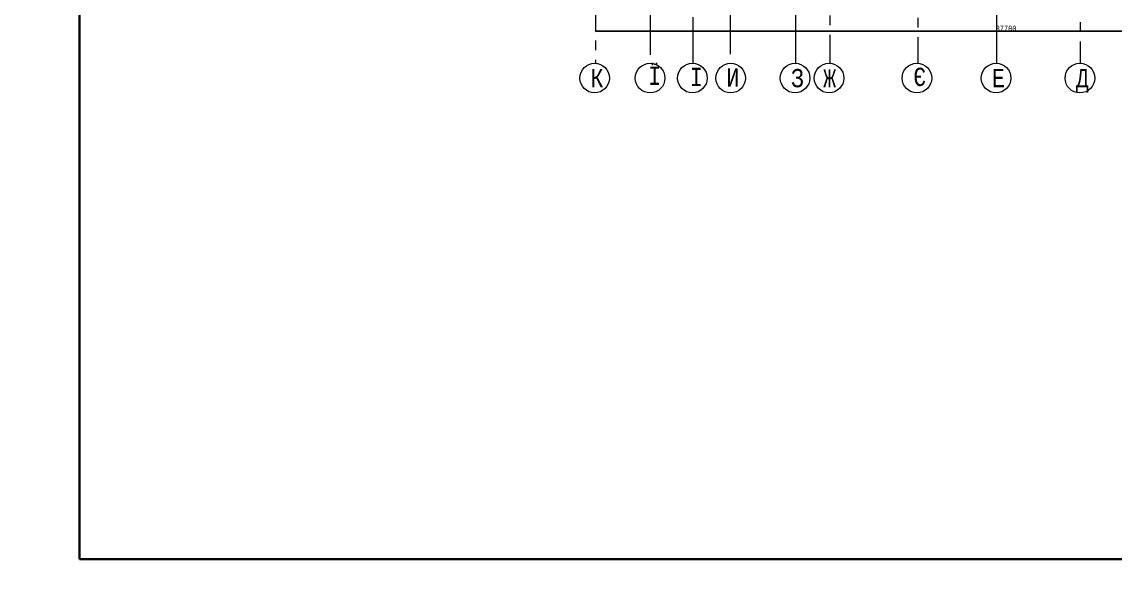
# Model space of a CAD drawing. Header units: millimetres. Extents: x -689206 to 4969298, y -1019800 to 703299.
# Drawn here: x 181437 to 231704, y -492310 to -466462 of the extents above; entities that cross this region are included whole.
import ezdxf

# ---------------------------------------------------------------- set-up
doc = ezdxf.new("R2010")
doc.units = ezdxf.units.MM
doc.linetypes.add('осеваяX2', pattern=[101.6, 63.5, -12.7, 12.7, -12.7])
doc.layers.add('внешняярамка', color=7, linetype='Continuous', lineweight=5, plot=False)
doc.layers.add('РАЗМЕРЫ', color=7, linetype='Continuous', lineweight=9)
doc.layers.add('Штамп', color=7, linetype='Continuous', lineweight=5)
doc.layers.add('сетка', color=104, linetype='Continuous')
doc.styles.add('Аннотативный', font='isocteur.ttf', dxfattribs={"width": 0.7, "height": 250})
doc.dimstyles.new('Аннотативный', dxfattribs={"dimscale": 0, "dimtxt": 250, "dimasz": 100, "dimexe": 1.25, "dimexo": 0.625, "dimtad": 1, "dimdec": 0, "dimtxsty": 'Аннотативный', "dimblk": 'ARCHTICK', "dimcen": 2.5, "dimadec": 0, "dimazin": 0, "dimtfac": 1, "dimtdec": 0, "dimtmove": 0, "dimatfit": 3, "dimfxl": 1, "dimarcsym": 0})

# ---------------------------------------------------------------- blocks, each defined once
blk = doc.blocks.new('_ArchTick')
at = {"color": 0, "linetype": 'ByBlock', "const_width": 0.15}
blk.add_lwpolyline([(-0.5, -0.5), (0.5, 0.5)], dxfattribs=at)
blk = doc.blocks.new('*D3292')
at = {"layer": 'Defpoints', "color": 0, "lineweight": 5, "ltscale": 35, "transparency": 16777216}
for p in [(207810, -466891), (207810, -466891), (245569, -466891)]:
    blk.add_point(p, dxfattribs=at)
at = {"layer": 'РАЗМЕРЫ', "color": 0, "lineweight": -2, "ltscale": 35, "transparency": 16777216}
for p, q in [((207810, -466890), (207810, -466890)), ((245569, -466891), (207810, -466891)), ((245569, -466890), (245569, -466890))]:
    blk.add_line(p, q, dxfattribs=at)
at = {"layer": 'РАЗМЕРЫ', "color": 0, "lineweight": -2, "ltscale": 35, "transparency": 16777216, "xscale": 100, "yscale": 100, "zscale": 100, "rotation": 180}
blk.add_blockref('_ArchTick', (207810, -466891), dxfattribs=at)
at = {"layer": 'РАЗМЕРЫ', "color": 0, "lineweight": -2, "ltscale": 35, "transparency": 16777216, "xscale": 100, "yscale": 100, "zscale": 100}
blk.add_blockref('_ArchTick', (245569, -466891), dxfattribs=at)
at = {"layer": 'РАЗМЕРЫ', "color": 0, "lineweight": 5, "ltscale": 35, "transparency": 16777216, "insert": (226689, -466765), "char_height": 250, "attachment_point": 5, "style": 'Аннотативный'}
blk.add_mtext('37700', dxfattribs=at)

msp = doc.modelspace()

# ---------------------------------------------------------------- linework, layer by layer
at = {"layer": 'внешняярамка', "lineweight": 5, "ltscale": 50, "const_width": 2.28}
msp.add_lwpolyline([(179523.2, -492309.2), (275344.7, -492309.2), (275344.7, -424549.6), (179523.2, -424549.6), (179523.2, -492309.2)], dxfattribs=at)
at = {"layer": 'РАЗМЕРЫ', "linetype": 'осеваяX2', "lineweight": 5, "ltscale": 35}
for p, q in [((217011.3, -441266.1), (217011.3, -468364.8)), ((218591.4, -442166.1), (218591.4, -468364.8)), ((222631.3, -442268), (222631.3, -468364.8)), ((226271.8, -468364.8), (226271.8, -442166.1)), ((230099.3, -442466.1), (230099.3, -468364.8)), ((207809.8, -446866.4), (207809.8, -468364.8)), ((210319.8, -447982), (210319.8, -468364.8)), ((214009.8, -447940.9), (214009.8, -468364.8)), ((212289.3, -448466.1), (212289.3, -468364.8))]:
    msp.add_line(p, q, dxfattribs=at)
at = {"layer": 'сетка', "lineweight": 5}
for centre in [(207774.1, -469044.6), (210323.2, -469045.5), (212266.7, -469045.1), (214027, -469045.3), (216986.9, -469045.1), (218549.8, -469044.2), (222591.2, -469044.3), (226232, -469044.3), (230084.1, -469045.3)]:
    msp.add_circle(centre, 680.7, dxfattribs=at)
at = {"layer": 'Штамп', "lineweight": 30}
msp.add_lwpolyline([(184086.1, -491168.4), (274204, -491168.4), (274204, -425690.4), (184086.1, -425690.4)], close=True, dxfattribs=at)

# ---------------------------------------------------------------- texts
at = {"layer": 'РАЗМЕРЫ', "lineweight": 5, "ltscale": 35, "char_height": 841.3, "width": 7009.377, "attachment_point": 1, "style": 'Аннотативный'}
for s, insert in [('Ї', (210231.8, -468518.6)), ('К', (207590.2, -468626.4)), ('І', (212153, -468570.8)), ('И', (213833.2, -468597)), ('З', (216803, -468626.9)), ('Ж', (218282.2, -468638)), ('Є', (222426.6, -468570.8)), ('Е', (226048.2, -468626.2)), ('Д', (229900.2, -468627.2))]:
    msp.add_mtext(s, dxfattribs=dict(at, insert=insert))

# ---------------------------------------------------------------- dimensions: what is measured, and where the dimension line sits
at = {"layer": 'РАЗМЕРЫ', "lineweight": 5, "ltscale": 35}
dim = msp.add_linear_dim(base=(207809.8, -466891.1), p1=(245568.8, -466891.1), p2=(207809.8, -466891.1), text='37700', dimstyle='Аннотативный', dxfattribs=at)
dim.commit()
dim.dimension.update_dxf_attribs({"geometry": '*D3292', "text_midpoint": (226689.3, -466765.5)})

doc.saveas('drawing.dxf')
